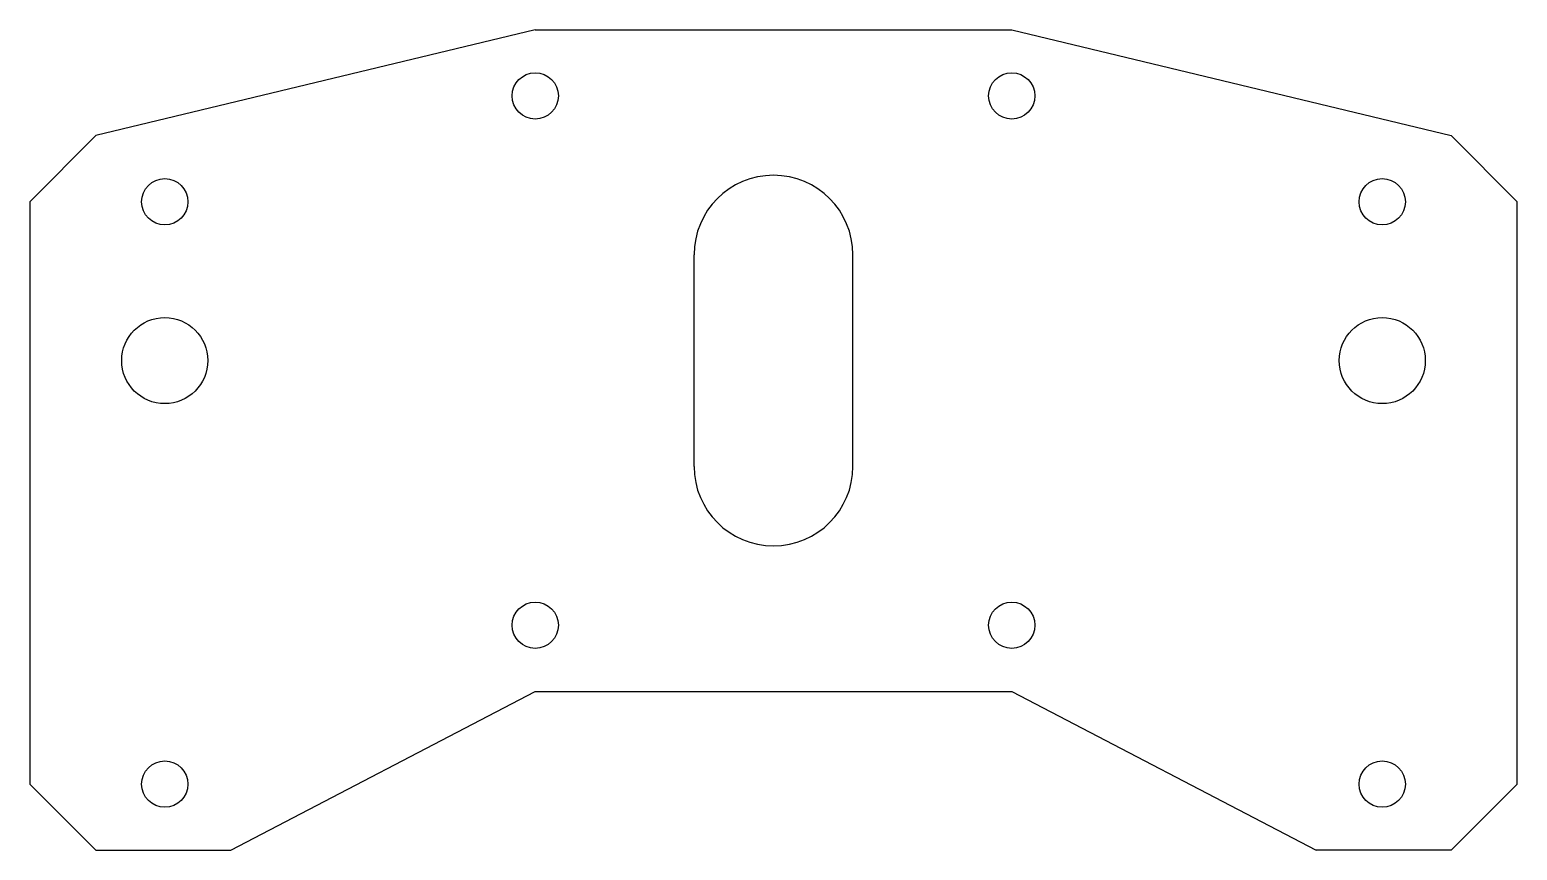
# Model space of a CAD drawing. Header units: inches. Extents: x 0 to 112, y 0 to 62.
import ezdxf

# ---------------------------------------------------------------- set-up
doc = ezdxf.new("R2010")
doc.units = ezdxf.units.IN
doc.header["$MEASUREMENT"] = 0

msp = doc.modelspace()

# ---------------------------------------------------------------- linework, layer by layer
for p, q in [((38.2, 62), (5, 54)), ((38.2, 62), (74.2, 62)), ((74.2, 62), (107.4, 54)), ((0, 49), (5, 54)), ((112.4, 49), (107.4, 54)), ((50.2, 29), (50.2, 45)), ((62.2, 29), (62.2, 45)), ((15.2, 0), (38.2, 12)), ((38.2, 12), (74.2, 12)), ((74.2, 12), (97.2, 0)), ((5, 0), (0, 5)), ((107.4, 0), (112.4, 5)), ((5, 0), (15.2, 0)), ((107.4, 0), (97.2, 0))]:
    msp.add_line(p, q)
for points in [[(0, 49), (0, 5)], [(112.4, 5), (112.4, 49)]]:
    msp.add_lwpolyline(points)
for centre, radius in [((38.2, 57), 1.75), ((74.2, 57), 1.75), ((10.2, 49), 1.75), ((102.2, 49), 1.75), ((10.2, 37), 3.25), ((102.2, 37), 3.25), ((38.2, 17), 1.75), ((74.2, 17), 1.75), ((10.2, 5), 1.75), ((102.2, 5), 1.75)]:
    msp.add_circle(centre, radius)
for centre, start, end in [((56.2, 45), 0, 180), ((56.2, 29), 180, 0)]:
    msp.add_arc(centre, 6, start, end)

doc.saveas('drawing.dxf')
